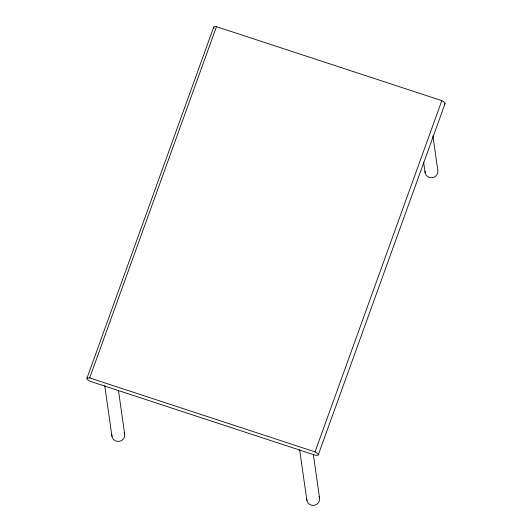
<?xml version="1.0" encoding="UTF-8"?>
<svg xmlns="http://www.w3.org/2000/svg" width="532" height="532" viewBox="0 0 532 532"><rect width="100%" height="100%" fill="white"/><g stroke="black" fill="none" stroke-linecap="round" stroke-linejoin="round"><path stroke-width="0.8" d="M86.935 378.319L213.718 27.066M441.826 100.634L315.037 451.887A8.073 1.895 19.8 0 1 315.523 455.259L90.174 381.298A8.073 1.895 19.8 0 1 89.695 377.926L216.477 26.673L441.826 100.634A8.073 1.895 19.8 0 1 444.439 103.999M318.282 454.867L445.065 103.614M89.695 377.926L315.037 451.887M432.895 135.86L437.796 170.32A6.457 6.231 -8.1 0 1 431.824 177.761A6.457 6.231 -8.1 0 1 425.028 171.138M423.605 162.12L425.121 172.76M313.348 454.468L319.539 497.959M299.629 449.626L306.858 500.399M118.47 390.588L124.648 433.992M104.724 385.56L111.966 436.433M214.13 28.123A8.073 1.895 19.8 0 1 216.477 26.673M124.116 432.456A6.457 6.231 -8.1 0 1 119.507 441.327A6.457 6.231 -8.1 0 1 111.873 434.81M319.014 496.423A6.457 6.231 -8.1 0 1 314.399 505.294A6.457 6.231 -8.1 0 1 306.764 498.777"/></g></svg>
